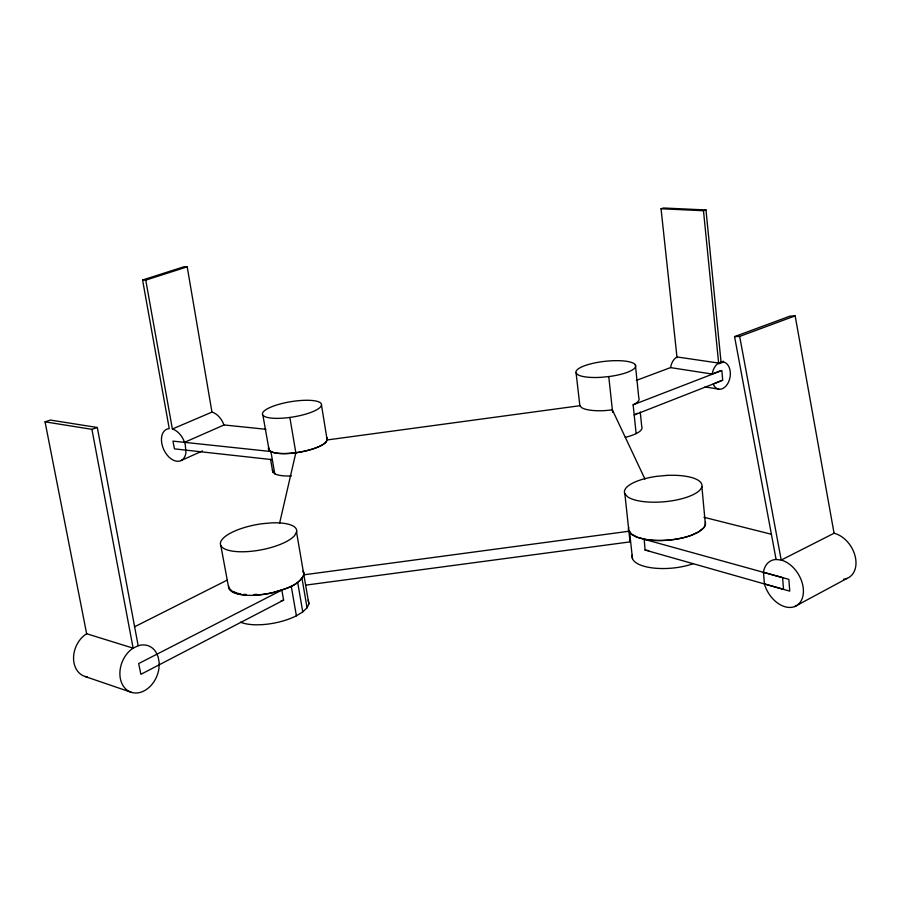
<?xml version="1.0" encoding="UTF-8"?>
<svg xmlns="http://www.w3.org/2000/svg" width="901" height="901" viewBox="0 0 901 901"><rect width="100%" height="100%" fill="white"/><g stroke="black" fill="none" stroke-linecap="round" stroke-linejoin="round"><path stroke-width="1.35" d="M795.155 315.868L739.676 336.422L781.212 560.062A25.847 17.682 59.4 0 1 803.073 586.833A25.847 17.682 59.4 0 1 788.702 607.42A25.847 17.682 59.4 0 1 764.442 584.085L763.462 572.146A25.847 17.682 59.4 0 1 776.099 559.487L781.212 560.062L834.067 533.246L795.155 315.868L790.019 316.127L734.563 336.614L776.099 559.487M279.558 523.436L295.832 452.809L289.863 417.433M636.331 380.402L670.524 367.608L712.117 374.039L713.018 370.604A13.763 9.1 -80.3 0 1 718.638 363.058L723.368 361.256L723.435 362.033A13.763 9.1 -80.3 0 1 728.481 382.193A13.763 9.1 -80.3 0 1 713.13 384.153L721.555 380.47M670.513 367.642L671.403 364.263A13.38 9.078 -80.4 0 1 676.955 356.942L661.052 208.762L663.53 207.996L705.979 209.944L721.037 362.078L723.435 362.033L718.705 363.846L703.49 210.733L705.979 209.944M240.567 622.208A37.921 14.247 -11 0 0 296.395 615.811L302.77 611.903L307.061 607.803L308.942 603.738L308.266 600.055M305.754 585.132L630.036 541.884L624.855 493.692M253.62 595.133A38.135 13.639 -10.9 0 0 273.42 592.441C284.378 588.984 298.704 586.112 303.964 574.624L303.31 571.11M628.718 527.524A38.664 13.853 -4.9 0 0 628.797 531.139L631.488 534.439L636.635 537.21L788.848 579.354L789.76 591.146L645.071 550.027L644.192 539.08M794.705 606.576L847.041 578.397M281.833 590.099L283.601 600.122L140.894 674.32L138.675 663.564L282.171 589.93M134.395 626.882L226.962 580.244M138.18 645.735L133.123 648.157A24.777 18.752 -68.3 0 0 120.137 677.293A24.777 18.752 -68.3 0 0 139.385 692.61A24.777 18.752 -68.3 0 0 158.914 668.677L159.173 662.528L158.126 656.818L155.828 651.896A24.777 18.752 -68.3 0 0 138.18 645.735L97.308 427.491L50.388 420.069L45.05 421.837L86.642 633.73A23.989 18.651 -67 0 0 73.555 658.575A23.989 18.651 -67 0 0 87.408 677.023M180.966 460.614L202.455 450.928M184.502 442.346L223.887 425.024L223.133 422.929A16.781 11.037 65.7 0 0 211.96 412.106L187.205 266.842L184.041 266.741L142.583 279.997L169.242 428.628A17.232 11.026 65.5 0 0 166.066 453.62A17.232 11.026 65.5 0 0 185.933 452.707L185.268 444.43L183.714 440.184A17.232 11.026 65.5 0 0 172.373 429.011L145.759 280.121L142.583 279.997M172.373 429.011L211.96 412.106M712.117 374.039L720.699 370.728M636.14 433.606L633.133 404.808L721.859 370.514L722.715 380.267L634.191 414.978A29.812 8.537 -6.1 0 0 637.244 413.221M45.05 421.837L91.925 429.349L97.308 427.491M269.084 450.004L262.889 415.158M145.759 280.121L187.205 266.842M281.067 600.854L283.601 600.122M644.97 479.107L612.365 409.887L605.224 410.574A29.868 8.357 -6.2 0 1 581.674 407.646L579.861 405.72L327.153 439.958L325.768 442.346A29.722 8.323 -9.6 0 1 299.695 452.212A29.722 8.323 -9.6 0 1 271.28 451.795L268.96 450.038L268.611 447.898M303.862 574.827L628.887 531.252M734.563 336.614L739.676 336.422M661.052 208.762L703.49 210.733M224.056 424.957L265.874 429.281M272.327 459.668L174.445 448.867L172.958 441.118L270.908 451.514A29.891 8.357 -9.6 0 0 299.109 452.167A29.891 8.357 -9.6 0 0 325.768 442.346L327.322 439.936A29.891 8.357 -9.6 0 0 326.872 437.796M718.638 363.058L676.955 356.942L677.034 357.708M704.976 386.889L718.818 389.164M703.94 517.275L771.47 534.282M763.451 572.304L782.597 577.62L783.532 589.367L764.408 583.916M86.642 633.73L133.123 648.157L91.925 429.349M85.009 676.482L131.343 692.328M231.94 590.966L228.651 587.734M233.111 591.484L236.648 593.004M270.559 459.285L272.789 472.09L274.771 473.813A29.767 8.74 -9.7 0 0 291.395 475.931M576.088 372.969L577.935 374.771A30.048 7.805 -6.3 0 0 601.575 377.282L609.515 376.483A30.048 7.805 -6.3 0 0 635.487 365.096A30.048 7.805 -6.3 0 0 602.465 361.628A30.048 7.805 -6.3 0 0 576.088 372.969L579.861 405.72M630.036 541.884L629.945 541.771A38.585 14.078 -4.9 0 1 629.855 538.1M303.333 571.076L304.02 574.556C298.659 586.202 284.097 589.153 272.947 592.644A38.439 13.74 -10.9 0 1 228.786 588.353L220.801 545.454M291.26 586.281L296.395 615.811M297.69 582.497L302.77 611.903M274.771 473.813L270.908 451.514L268.723 449.712A29.891 8.357 -9.6 0 1 268.554 447.527M296.542 532.029L308.852 603.94M302.026 578.543L307.061 607.803M321.499 405.157A29.913 7.715 -9.4 0 1 275.875 418.357A29.913 7.715 -9.4 0 1 278.623 404.414A29.913 7.715 -9.4 0 1 321.499 405.157L327.153 439.958A29.722 8.323 -9.6 0 0 326.534 437.863M272.462 470.018L272.789 472.09M632.468 558.643L629.506 531.151A38.247 13.706 -4.9 0 0 632.164 534.417L637.255 537.154L644.474 539.158A38.247 13.706 -4.9 0 0 691.731 535.149L698.568 531.939L703.287 528.279A38.664 13.853 -4.9 0 0 705.314 522.107M608.761 376.562L612.635 412.343M635.385 364.916L638.798 397.972A29.868 8.368 -6.2 0 1 633.133 404.808M640.239 411.96L641.726 426.432A29.71 8.841 -6 0 1 625.294 437.323M701.879 486.675L705.393 524.54M228.651 585.774L228.786 588.353M643.945 539.226A38.664 13.853 -4.9 0 0 691.731 535.149L698.635 531.905L703.185 528.358A38.247 13.706 -4.9 0 0 705.269 524.652M648.731 550.646A38.585 14.078 -4.9 0 1 645.071 550.027M244.757 594.885A38.135 13.639 -10.9 0 1 232.267 591.326M693.297 563.632A38.045 14.281 -4.7 0 1 651.322 567.765A38.045 14.281 -4.7 0 1 632.378 554.926M256.875 594.333A38.09 13.605 -10.9 0 1 254.105 594.502M246.3 594.491A38.09 13.605 -10.9 0 1 243.923 594.311M240.049 593.782A38.09 13.605 -10.9 0 1 237.718 593.297M834.067 533.246A25.082 17.885 58.3 0 1 855.421 557.415A25.082 17.885 58.3 0 1 843.539 579.264M296.632 531.849L294.65 535.532A38.754 12.828 -10.6 0 1 249.036 551.491A38.754 12.828 -10.6 0 1 220.959 541.31A38.754 12.828 -10.6 0 1 262.101 523.729L271.595 522.873A38.754 12.828 -10.6 0 1 296.632 531.849M666.886 475.401L656.998 476.302A38.934 13.053 -5.2 0 0 624.753 493.59L627.434 496.676A38.934 13.053 -5.2 0 0 672.191 500.765A38.934 13.053 -5.2 0 0 701.902 484.738A38.934 13.053 -5.2 0 0 666.886 475.401"/></g></svg>
